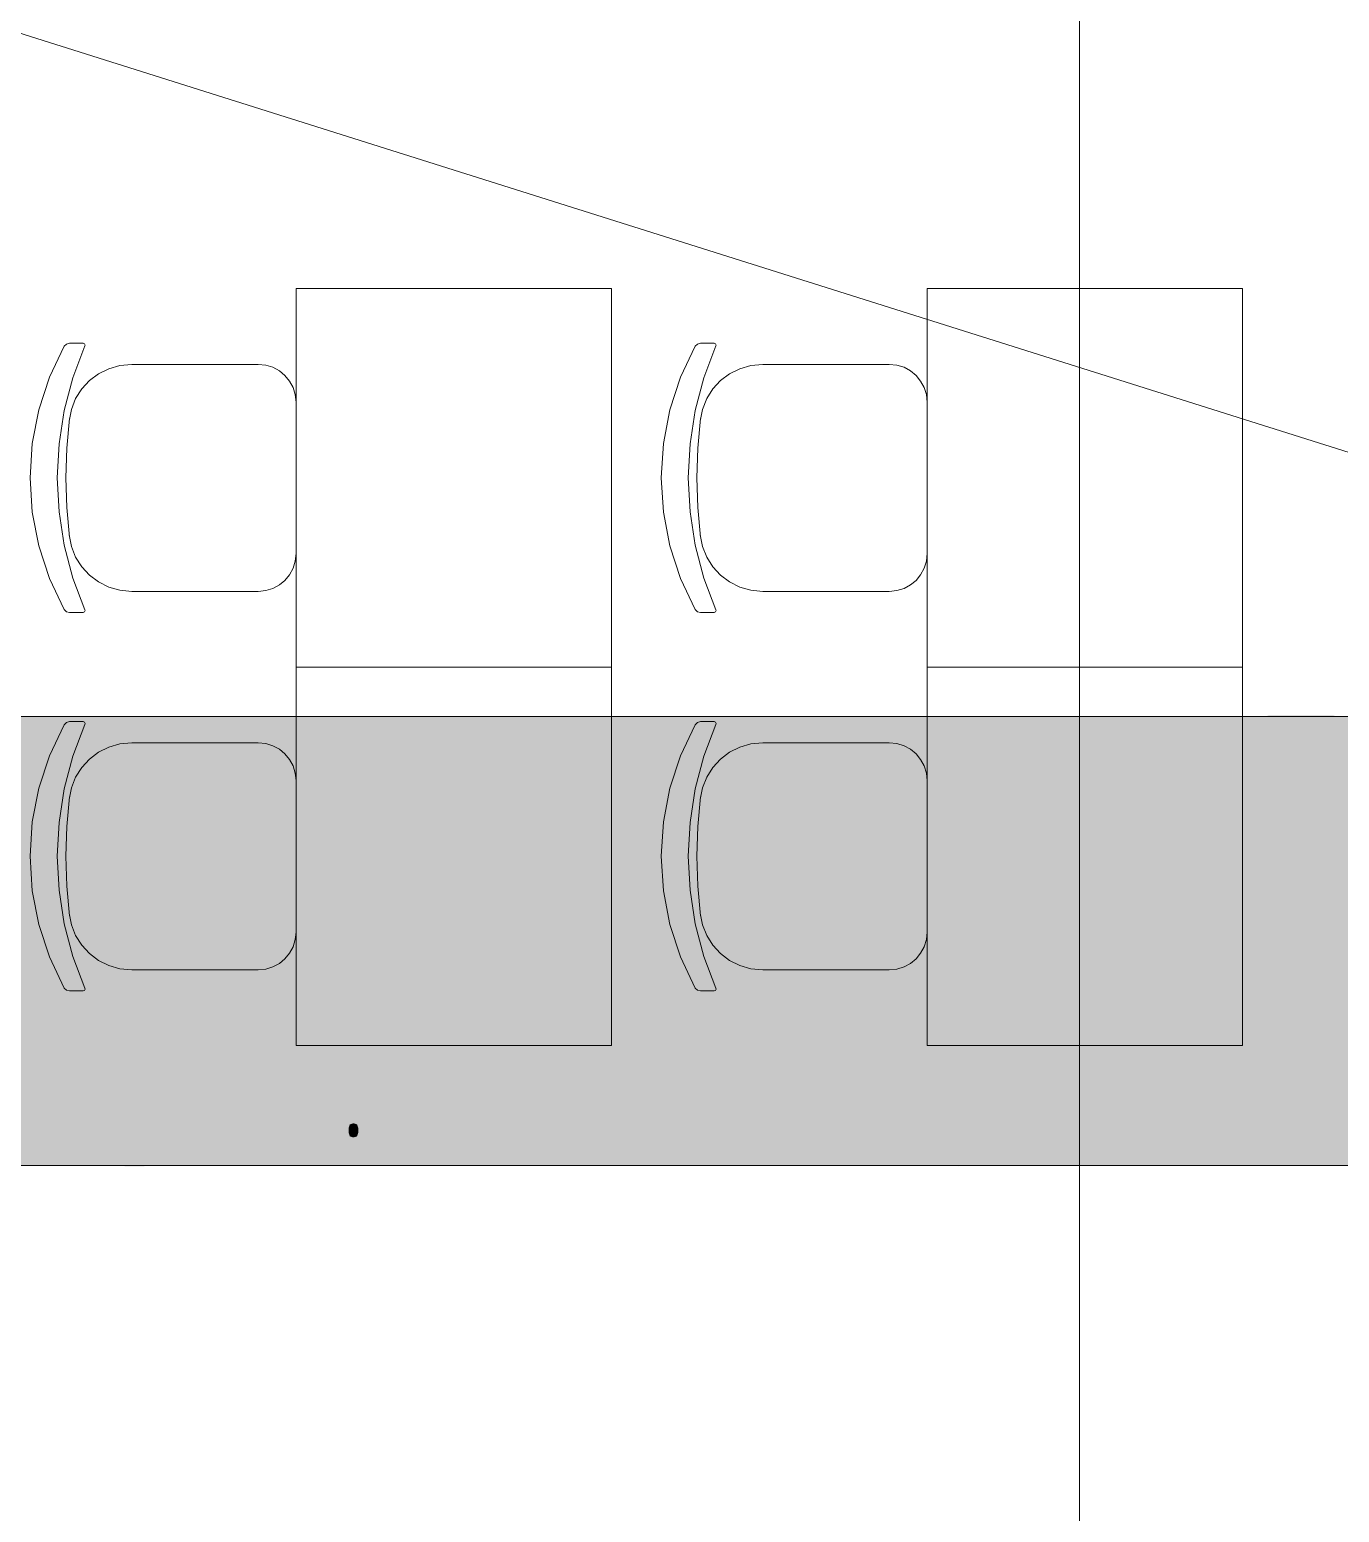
# Model space of a CAD drawing. Header units: millimetres. Extents: x 0 to 1189, y 0 to 841.
# Drawn here: x 287.03 to 307.79, y 657.47 to 680.97 of the extents above; entities that cross this region are included whole.
import ezdxf

# ---------------------------------------------------------------- set-up
doc = ezdxf.new("R2010")
doc.units = ezdxf.units.MM

msp = doc.modelspace()

# ---------------------------------------------------------------- hatches: boundary and pattern name
at = {"true_color": 0xffffff}
h = msp.add_hatch(color=7, dxfattribs=at)
h.dxf.hatch_style = 2
h.paths.add_polyline_path([(280.891429, 670.084794), (312.434477, 670.084794), (312.434477, 662.966784), (280.891429, 662.966784)])
at = {"true_color": 0x0077b0}
h = msp.add_hatch(color=144, dxfattribs=at)
h.dxf.hatch_style = 2
h.paths.add_polyline_path([(306.676469, 670.102537), (307.686846, 670.102537), (307.760571, 670.076975), (307.785514, 670.000562), (307.785514, 668.183206), (307.760571, 668.108447), (307.686846, 668.084538), (307.610434, 668.108447), (307.584871, 668.183206), (307.584871, 669.899139), (306.777892, 669.899139), (306.777892, 668.183206), (306.752605, 668.108447), (306.676469, 668.084538), (306.600332, 668.108447), (306.575045, 668.183206), (306.575045, 670.000562), (306.600332, 670.076975)])
h = msp.add_hatch(color=144, dxfattribs=at)
h.paths.add_polyline_path([(293.272893, 667.110711), (293.272893, 665.899691), (293.243403, 665.743009), (293.154382, 665.611957), (293.023675, 665.524521), (292.869404, 665.496202), (292.666556, 665.496202), (292.510218, 665.524521), (292.381578, 665.611957), (292.292557, 665.743009), (292.263067, 665.899691), (292.263067, 666.503823), (292.292557, 666.660506), (292.381578, 666.791558), (292.511251, 666.877961), (292.666556, 666.907313), (293.070046, 666.907313), (293.070046, 667.110711), (293.055508, 667.188846), (293.013271, 667.254579), (292.947952, 667.296333), (292.869404, 667.310803), (292.564581, 667.310803), (292.491063, 667.336296), (292.465914, 667.412226), (292.491063, 667.488638), (292.564581, 667.514201), (292.869404, 667.514201), (293.025742, 667.484504), (293.154382, 667.39569), (293.243403, 667.266843)])
h.paths.add_polyline_path([(293.070046, 665.899691), (293.070046, 666.703915), (292.666556, 666.703915), (292.588008, 666.689652), (292.522689, 666.647691), (292.480452, 666.581958), (292.465914, 666.503823), (292.465914, 665.899691), (292.480797, 665.82259), (292.525445, 665.755824), (292.59042, 665.711451), (292.666556, 665.696844), (292.869404, 665.696844), (292.946574, 665.711451), (293.010515, 665.755824), (293.055163, 665.821557)])
h = msp.add_hatch(color=144, dxfattribs=at)
h.paths.add_polyline_path([(295.985769, 666.808645), (296.108276, 666.88237), (296.220035, 666.907313), (296.28122, 666.925641), (296.335791, 666.977869), (296.376374, 667.04429), (296.389258, 667.110711), (296.374445, 667.188846), (296.330278, 667.254579), (296.264546, 667.297367), (296.186411, 667.310803), (296.107863, 667.296333), (296.042544, 667.254579), (296.000307, 667.188846), (295.985769, 667.110711)])
h.paths.add_polyline_path([(296.488477, 666.867625), (296.613465, 666.791627), (296.711168, 666.681315), (296.772009, 666.54861), (296.792748, 666.405156), (296.792748, 665.998359), (296.783283, 665.897926), (296.755059, 665.804676), (296.708335, 665.719384), (296.643369, 665.642825), (296.56681, 665.57829), (296.481518, 665.532513), (296.388268, 665.505237), (296.287835, 665.496202), (296.186196, 665.505237), (296.092774, 665.532513), (296.007309, 665.57829), (295.929545, 665.642825), (295.86501, 665.720546), (295.819233, 665.805709), (295.791956, 665.898313), (295.782922, 665.998359), (295.782922, 667.110711), (295.812412, 667.267188), (295.901433, 667.398446), (296.031106, 667.484849), (296.186411, 667.514201), (296.342887, 667.484504), (296.474146, 667.39569), (296.560549, 667.266843), (296.589901, 667.110711), (296.564407, 666.973252)])
h.paths.add_polyline_path([(296.589901, 666.001115), (296.589901, 666.405156), (296.568403, 666.520635), (296.502258, 666.619579), (296.404761, 666.685242), (296.287835, 666.706671), (296.170908, 666.685242), (296.073412, 666.619579), (296.007266, 666.520635), (295.985769, 666.405156), (295.985769, 666.001115), (296.007266, 665.883568), (296.073412, 665.786692), (296.170908, 665.719651), (296.287835, 665.696844), (296.404761, 665.719651), (296.502258, 665.786692), (296.568403, 665.884602)])
h = msp.add_hatch(color=144, dxfattribs=at)
h.paths.add_polyline_path([(287.127464, 665.998359), (287.127464, 666.4024), (287.136499, 666.504039), (287.163775, 666.597461), (287.209552, 666.682925), (287.274087, 666.76069), (287.351852, 666.825225), (287.437316, 666.871002), (287.530738, 666.898278), (287.632377, 666.907313), (287.827439, 666.871346), (287.990667, 666.763446), (288.055203, 666.685638), (288.100979, 666.599873), (288.128256, 666.505632), (288.137291, 666.4024), (288.137291, 665.998359), (288.127825, 665.898313), (288.099601, 665.805709), (288.052877, 665.720546), (287.987911, 665.642825), (287.911353, 665.57829), (287.826061, 665.532513), (287.732811, 665.505237), (287.632377, 665.496202), (287.530738, 665.505237), (287.437316, 665.532513), (287.351852, 665.57829), (287.274087, 665.642825), (287.209552, 665.720546), (287.163775, 665.805709), (287.136499, 665.898313)])
h.paths.add_polyline_path([(287.934443, 666.001115), (287.934443, 666.405156), (287.912946, 666.520635), (287.8468, 666.619579), (287.749304, 666.685242), (287.632377, 666.706671), (287.515451, 666.685242), (287.417955, 666.619579), (287.351809, 666.520635), (287.330311, 666.405156), (287.330311, 666.001115), (287.351809, 665.883568), (287.417955, 665.786692), (287.515451, 665.719651), (287.632377, 665.696844), (287.749304, 665.719651), (287.8468, 665.786692), (287.912946, 665.884602)])
h = msp.add_hatch(color=144, dxfattribs=at)
h.dxf.hatch_style = 2
h.paths.add_polyline_path([(289.046779, 666.907313), (289.450268, 666.907313), (289.526405, 666.88237), (289.551692, 666.808645), (289.551692, 665.594869), (289.526405, 665.520111), (289.450268, 665.496202), (289.374132, 665.520111), (289.348845, 665.594869), (289.348845, 666.703915), (289.117334, 666.703915), (288.736444, 665.564001), (288.702476, 665.513152), (288.643289, 665.496202), (288.567152, 665.521489), (288.541865, 665.597625), (288.547378, 665.629045), (288.945355, 666.825733), (288.985525, 666.887607)])
h = msp.add_hatch(color=144, dxfattribs=at)
h.paths.add_polyline_path([(290.763246, 666.703915), (290.359756, 666.703915), (290.281208, 666.689652), (290.215889, 666.647691), (290.173652, 666.581958), (290.159114, 666.503823), (290.159114, 665.899691), (290.173997, 665.82259), (290.218645, 665.755824), (290.28362, 665.711451), (290.359756, 665.696844), (290.562604, 665.696844), (290.639774, 665.711451), (290.703715, 665.755824), (290.748363, 665.821557), (290.763246, 665.899691)])
h.paths.add_polyline_path([(291.166736, 665.594869), (291.141793, 665.520111), (291.068068, 665.496202), (290.938464, 665.521833), (290.836558, 665.600382), (290.711363, 665.521833), (290.562604, 665.496202), (290.359756, 665.496202), (290.203418, 665.524521), (290.074778, 665.611957), (289.985757, 665.741975), (289.956267, 665.899691), (289.956267, 666.503823), (289.985757, 666.660506), (290.074778, 666.791558), (290.203418, 666.877961), (290.359756, 666.907313), (290.86467, 666.907313), (290.940806, 666.88237), (290.966093, 666.808645), (290.966093, 665.798268), (290.991656, 665.722131), (291.068068, 665.696844), (291.141793, 665.671282)])
h = msp.add_hatch(color=144, dxfattribs=at)
h.paths.add_polyline_path([(293.677468, 665.998359), (293.677468, 666.4024), (293.686503, 666.504039), (293.713779, 666.597461), (293.759556, 666.682925), (293.824091, 666.76069), (293.901856, 666.825225), (293.98732, 666.871002), (294.080742, 666.898278), (294.182381, 666.907313), (294.377443, 666.871346), (294.540671, 666.763446), (294.605206, 666.685638), (294.650983, 666.599873), (294.67826, 666.505632), (294.687294, 666.4024), (294.687294, 665.998359), (294.677829, 665.898313), (294.649605, 665.805709), (294.602881, 665.720546), (294.537915, 665.642825), (294.461356, 665.57829), (294.376064, 665.532513), (294.282814, 665.505237), (294.182381, 665.496202), (294.080742, 665.505237), (293.98732, 665.532513), (293.901856, 665.57829), (293.824091, 665.642825), (293.759556, 665.720546), (293.713779, 665.805709), (293.686503, 665.898313)])
h.paths.add_polyline_path([(294.484447, 666.001115), (294.484447, 666.405156), (294.46295, 666.520635), (294.396804, 666.619579), (294.299308, 666.685242), (294.182381, 666.706671), (294.065455, 666.685242), (293.967958, 666.619579), (293.901813, 666.520635), (293.880315, 666.405156), (293.880315, 666.001115), (293.901813, 665.883568), (293.967958, 665.786692), (294.065455, 665.719651), (294.182381, 665.696844), (294.299308, 665.719651), (294.396804, 665.786692), (294.46295, 665.884602)])
h = msp.add_hatch(color=144, dxfattribs=at)
h.paths.add_polyline_path([(297.702236, 666.706671), (297.58531, 666.685242), (297.487813, 666.619579), (297.421668, 666.521669), (297.40017, 666.405156), (297.40017, 666.303181), (298.004302, 666.303181), (298.004302, 666.405156), (297.982805, 666.521669), (297.916659, 666.619579), (297.819163, 666.685242)])
h.paths.add_polyline_path([(297.40017, 666.100334), (297.40017, 665.899691), (297.415053, 665.82259), (297.459701, 665.755824), (297.524676, 665.711451), (297.600813, 665.696844), (298.105726, 665.696844), (298.181862, 665.671282), (298.207149, 665.594869), (298.181862, 665.520111), (298.105726, 665.496202), (297.600813, 665.496202), (297.444474, 665.524521), (297.315834, 665.611957), (297.226813, 665.741975), (297.197323, 665.899691), (297.197323, 666.4024), (297.206358, 666.504039), (297.233634, 666.597461), (297.279411, 666.682925), (297.343946, 666.76069), (297.421711, 666.825225), (297.507175, 666.871002), (297.600597, 666.898278), (297.702236, 666.907313), (297.897297, 666.871346), (298.060526, 666.763446), (298.125061, 666.685681), (298.170838, 666.600217), (298.198115, 666.506795), (298.207149, 666.405156), (298.207149, 666.100334)])
h = msp.add_hatch(color=144, dxfattribs=at)
h.paths.add_polyline_path([(298.611724, 666.808645), (298.637011, 666.88237), (298.713148, 666.907313), (299.218061, 666.907313), (299.3744, 666.877961), (299.503039, 666.791558), (299.592061, 666.660506), (299.621551, 666.503823), (299.621551, 665.899691), (299.592061, 665.743009), (299.503039, 665.611957), (299.3744, 665.524521), (299.218061, 665.496202), (298.814571, 665.496202), (298.814571, 664.987981), (298.789284, 664.914463), (298.713148, 664.889314), (298.637011, 664.914463), (298.611724, 664.987981)])
h.paths.add_polyline_path([(298.814571, 666.703915), (298.814571, 665.696844), (299.218061, 665.696844), (299.295231, 665.711451), (299.359172, 665.755824), (299.403821, 665.821557), (299.418703, 665.899691), (299.418703, 666.503823), (299.404165, 666.581958), (299.361928, 666.647691), (299.296609, 666.690685), (299.218061, 666.703915)])
h = msp.add_hatch(color=144, dxfattribs=at)
h.dxf.hatch_style = 2
h.paths.add_polyline_path([(300.652306, 666.201757), (301.019416, 665.651645), (301.035952, 665.594869), (301.010665, 665.520111), (300.934528, 665.496202), (300.885953, 665.506882), (300.850192, 665.538645), (300.531039, 666.018203), (300.211885, 665.538645), (300.176125, 665.506882), (300.127549, 665.496202), (300.056994, 665.524314), (300.026126, 665.594869), (300.042662, 665.651645), (300.409771, 666.201757), (300.042662, 666.749114), (300.026126, 666.808645), (300.051413, 666.88237), (300.127549, 666.907313), (300.176125, 666.896633), (300.211885, 666.864869), (300.531039, 666.385312), (300.850192, 666.864869), (300.885953, 666.896633), (300.934528, 666.907313), (301.010665, 666.883404), (301.035952, 666.808645), (301.019416, 666.749114)])
h = msp.add_hatch(color=144, dxfattribs=at)
h.paths.add_polyline_path([(302.247506, 666.703915), (301.844016, 666.703915), (301.765468, 666.689652), (301.700149, 666.647691), (301.657912, 666.581958), (301.643374, 666.503823), (301.643374, 665.899691), (301.658257, 665.82259), (301.702905, 665.755824), (301.76788, 665.711451), (301.844016, 665.696844), (302.046864, 665.696844), (302.124034, 665.711451), (302.187975, 665.755824), (302.232623, 665.821557), (302.247506, 665.899691)])
h.paths.add_polyline_path([(302.650996, 665.594869), (302.626053, 665.520111), (302.552328, 665.496202), (302.422724, 665.521833), (302.320818, 665.600382), (302.195623, 665.521833), (302.046864, 665.496202), (301.844016, 665.496202), (301.687678, 665.524521), (301.559038, 665.611957), (301.470017, 665.741975), (301.440527, 665.899691), (301.440527, 666.503823), (301.470017, 666.660506), (301.559038, 666.791558), (301.687678, 666.877961), (301.844016, 666.907313), (302.34893, 666.907313), (302.425066, 666.88237), (302.450353, 666.808645), (302.450353, 665.798268), (302.475916, 665.722131), (302.552328, 665.696844), (302.626053, 665.671282)])
h = msp.add_hatch(color=144, dxfattribs=at)
h.dxf.hatch_style = 2
h.paths.add_polyline_path([(303.746968, 665.594869), (303.746968, 666.808645), (303.772255, 666.88237), (303.848391, 666.907313), (304.353305, 666.907313), (304.507576, 666.877961), (304.638283, 666.791558), (304.727304, 666.660506), (304.756794, 666.503823), (304.756794, 665.594869), (304.731507, 665.520111), (304.65537, 665.496202), (304.579234, 665.520111), (304.553947, 665.594869), (304.553947, 666.503823), (304.539409, 666.581958), (304.497172, 666.647691), (304.431853, 666.690685), (304.353305, 666.703915), (303.949815, 666.703915), (303.949815, 665.594869), (303.924528, 665.520111), (303.848391, 665.496202), (303.772255, 665.520111)])
h = msp.add_hatch(color=144, dxfattribs=at)
h.paths.add_polyline_path([(305.161369, 666.808645), (305.186656, 666.88237), (305.262793, 666.907313), (305.767706, 666.907313), (305.924044, 666.877961), (306.052684, 666.791558), (306.141705, 666.660506), (306.171195, 666.503823), (306.171195, 665.899691), (306.141705, 665.743009), (306.052684, 665.611957), (305.924044, 665.524521), (305.767706, 665.496202), (305.364216, 665.496202), (305.364216, 664.987981), (305.338929, 664.914463), (305.262793, 664.889314), (305.186656, 664.914463), (305.161369, 664.987981)])
h.paths.add_polyline_path([(305.364216, 666.703915), (305.364216, 665.696844), (305.767706, 665.696844), (305.844876, 665.711451), (305.908817, 665.755824), (305.953465, 665.821557), (305.968348, 665.899691), (305.968348, 666.503823), (305.95381, 666.581958), (305.911573, 666.647691), (305.846254, 666.690685), (305.767706, 666.703915)])
h = msp.add_hatch(color=144, dxfattribs=at)
h.paths.add_polyline_path([(306.57577, 665.998359), (306.57577, 666.4024), (306.584805, 666.504039), (306.612082, 666.597461), (306.657858, 666.682925), (306.722394, 666.76069), (306.800158, 666.825225), (306.885622, 666.871002), (306.979045, 666.898278), (307.080684, 666.907313), (307.275745, 666.871346), (307.438973, 666.763446), (307.503509, 666.685638), (307.549285, 666.599873), (307.576562, 666.505632), (307.585597, 666.4024), (307.585597, 665.998359), (307.576131, 665.898313), (307.547907, 665.805709), (307.501183, 665.720546), (307.436217, 665.642825), (307.359659, 665.57829), (307.274367, 665.532513), (307.181117, 665.505237), (307.080684, 665.496202), (306.979045, 665.505237), (306.885622, 665.532513), (306.800158, 665.57829), (306.722394, 665.642825), (306.657858, 665.720546), (306.612082, 665.805709), (306.584805, 665.898313)])
h.paths.add_polyline_path([(307.38275, 666.001115), (307.38275, 666.405156), (307.361252, 666.520635), (307.295106, 666.619579), (307.19761, 666.685242), (307.080684, 666.706671), (306.963757, 666.685242), (306.866261, 666.619579), (306.800115, 666.520635), (306.778618, 666.405156), (306.778618, 666.001115), (306.800115, 665.883568), (306.866261, 665.786692), (306.963757, 665.719651), (307.080684, 665.696844), (307.19761, 665.719651), (307.295106, 665.786692), (307.361252, 665.884602)])
h = msp.add_hatch(color=144, dxfattribs=at)
h.paths.add_polyline_path([(299.188921, 664.392576), (299.280768, 664.447698), (299.364759, 664.466439), (299.410303, 664.480288), (299.4513, 664.519356), (299.481755, 664.568965), (299.491539, 664.618574), (299.480445, 664.677554), (299.447441, 664.726613), (299.398177, 664.758997), (299.339403, 664.769056), (299.28063, 664.75817), (299.231365, 664.726613), (299.199808, 664.677554), (299.188921, 664.618574)])
h.paths.add_polyline_path([(299.565953, 664.436673), (299.65959, 664.379554), (299.732971, 664.297216), (299.778653, 664.197446), (299.794156, 664.089408), (299.794156, 663.785137), (299.765906, 663.639547), (299.682259, 663.518349), (299.560647, 663.435322), (299.415471, 663.408106), (299.269192, 663.435322), (299.146478, 663.518349), (299.063933, 663.640374), (299.036786, 663.785137), (299.036786, 664.618574), (299.058835, 664.736328), (299.125532, 664.834651), (299.222752, 664.899694), (299.339403, 664.921743), (299.456674, 664.899419), (299.554928, 664.832446), (299.619972, 664.736052), (299.64202, 664.618574), (299.623004, 664.515842)])
h.paths.add_polyline_path([(299.64202, 663.786791), (299.64202, 664.089408), (299.62576, 664.1765), (299.576426, 664.250363), (299.502976, 664.299903), (299.415471, 664.315957), (299.327966, 664.299903), (299.254516, 664.250363), (299.205182, 664.1765), (299.188921, 664.089408), (299.188921, 663.786791), (299.205182, 663.698527), (299.254516, 663.626387), (299.327966, 663.575744), (299.415471, 663.558587), (299.502976, 663.575744), (299.576426, 663.626387), (299.62576, 663.699354)])
h = msp.add_hatch(color=144, dxfattribs=at)
h.dxf.hatch_style = 2
h.paths.add_polyline_path([(287.482784, 663.969243), (287.959034, 664.445493), (288.011951, 664.466439), (288.069002, 664.447698), (288.088018, 664.392576), (288.064867, 664.33966), (287.732485, 664.005072), (288.073136, 663.526617), (288.088018, 663.481969), (288.069002, 663.42602), (288.011951, 663.408106), (287.948561, 663.440076), (287.622793, 663.897034), (287.482784, 663.755371), (287.482784, 663.481969), (287.463767, 663.42602), (287.406716, 663.408106), (287.349666, 663.42602), (287.330649, 663.481969), (287.330649, 664.392576), (287.349666, 664.447698), (287.406716, 664.466439), (287.463767, 664.447698), (287.482784, 664.392576)])
h = msp.add_hatch(color=144, dxfattribs=at)
h.dxf.hatch_style = 2
h.paths.add_polyline_path([(288.996709, 663.253765), (288.996709, 663.408106), (288.694092, 663.408106), (288.576821, 663.429259), (288.480221, 663.494646), (288.413524, 663.593383), (288.391475, 663.710723), (288.391475, 664.392576), (288.410492, 664.447698), (288.467543, 664.466439), (288.524593, 664.447698), (288.54361, 664.392576), (288.54361, 663.710723), (288.554772, 663.652776), (288.588259, 663.602685), (288.637248, 663.569681), (288.694092, 663.558587), (288.996709, 663.558587), (288.996709, 664.392576), (289.015726, 664.447698), (289.072777, 664.466439), (289.129828, 664.447698), (289.148845, 664.392576), (289.148845, 663.25597), (289.127072, 663.138217), (289.062304, 663.039894), (288.965703, 662.97485), (288.848432, 662.952802), (288.54361, 662.952802), (288.48656, 662.971888), (288.467543, 663.029421), (288.490694, 663.082337), (288.54361, 663.105489), (288.846227, 663.105489), (288.905001, 663.115548), (288.954266, 663.147932), (288.985823, 663.195268)])
h = msp.add_hatch(color=144, dxfattribs=at)
h.dxf.hatch_style = 2
h.paths.add_polyline_path([(290.121476, 664.163822), (290.121476, 663.710723), (290.132638, 663.652776), (290.166124, 663.602685), (290.215114, 663.569681), (290.271958, 663.558587), (290.498507, 663.558587), (290.555558, 663.539502), (290.574575, 663.481969), (290.555558, 663.42602), (290.498507, 663.408106), (290.271958, 663.408106), (290.154687, 663.429259), (290.058086, 663.494646), (289.991389, 663.592556), (289.96934, 663.710723), (289.96934, 664.163822), (289.991389, 664.281162), (290.058086, 664.379898), (290.154687, 664.444459), (290.271958, 664.466439), (290.498507, 664.466439), (290.555558, 664.447422), (290.574575, 664.390371), (290.555558, 664.333321), (290.498507, 664.314304), (290.271958, 664.314304), (290.213184, 664.303417), (290.163919, 664.27186), (290.132362, 664.222595)])
h = msp.add_hatch(color=144, dxfattribs=at)
h.dxf.hatch_style = 2
h.paths.add_polyline_path([(291.332448, 663.785137), (291.029831, 664.174295), (291.029831, 663.481969), (291.010814, 663.42602), (290.953763, 663.408106), (290.896713, 663.42602), (290.877696, 663.481969), (290.877696, 664.392576), (290.896713, 664.447698), (290.953763, 664.466439), (290.991797, 664.45507), (291.029831, 664.420137), (291.332448, 664.030428), (291.635066, 664.420137), (291.673375, 664.45507), (291.711684, 664.466439), (291.766806, 664.447698), (291.785547, 664.392576), (291.785547, 663.481969), (291.766806, 663.42602), (291.711684, 663.408106), (291.654151, 663.42602), (291.635066, 663.481969), (291.635066, 664.174295)])
h = msp.add_hatch(color=144, dxfattribs=at)
h.dxf.hatch_style = 2
h.paths.add_polyline_path([(293.215887, 664.163822), (293.215887, 663.710723), (293.227049, 663.652776), (293.260535, 663.602685), (293.309525, 663.569681), (293.366369, 663.558587), (293.592918, 663.558587), (293.649969, 663.539502), (293.668986, 663.481969), (293.649969, 663.42602), (293.592918, 663.408106), (293.366369, 663.408106), (293.249098, 663.429259), (293.152497, 663.494646), (293.0858, 663.592556), (293.063752, 663.710723), (293.063752, 664.163822), (293.0858, 664.281162), (293.152497, 664.379898), (293.249098, 664.444459), (293.366369, 664.466439), (293.592918, 664.466439), (293.649969, 664.447422), (293.668986, 664.390371), (293.649969, 664.333321), (293.592918, 664.314304), (293.366369, 664.314304), (293.307595, 664.303417), (293.258331, 664.27186), (293.226773, 664.222595)])
h = msp.add_hatch(color=144, dxfattribs=at)
h.dxf.hatch_style = 2
h.paths.add_polyline_path([(294.441742, 663.937272), (294.716799, 663.524412), (294.729477, 663.481969), (294.71046, 663.42602), (294.653409, 663.408106), (294.590019, 663.440076), (294.350792, 663.799469), (294.111564, 663.440076), (294.048175, 663.408106), (293.995258, 663.429052), (293.972107, 663.481969), (293.984785, 663.524412), (294.259841, 663.937272), (293.984785, 664.347928), (293.972107, 664.392576), (293.991124, 664.447698), (294.048175, 664.466439), (294.111564, 664.434469), (294.350792, 664.075076), (294.590019, 664.434469), (294.653409, 664.466439), (294.71046, 664.448525), (294.729477, 664.392576), (294.716799, 664.347928)])
h = msp.add_hatch(color=144, dxfattribs=at)
h.paths.add_polyline_path([(295.411618, 664.315957), (295.324113, 664.299903), (295.250663, 664.250363), (295.201329, 664.177327), (295.185068, 664.089408), (295.185068, 664.01334), (295.638167, 664.01334), (295.638167, 664.089408), (295.621907, 664.177327), (295.572573, 664.250363), (295.499123, 664.299903)])
h.paths.add_polyline_path([(295.185068, 663.861205), (295.185068, 663.710723), (295.196231, 663.652776), (295.229717, 663.602685), (295.278706, 663.569681), (295.33555, 663.558587), (295.714235, 663.558587), (295.771286, 663.539502), (295.790303, 663.481969), (295.771286, 663.42602), (295.714235, 663.408106), (295.33555, 663.408106), (295.218279, 663.429259), (295.121679, 663.494646), (295.054982, 663.592556), (295.032933, 663.710723), (295.032933, 664.087754), (295.06008, 664.233964), (295.142625, 664.356196), (295.265339, 664.439223), (295.411618, 664.466439), (295.557897, 664.439498), (295.680611, 664.358401), (295.763155, 664.235893), (295.790303, 664.089408), (295.790303, 663.861205)])
h = msp.add_hatch(color=144, dxfattribs=at)
h.dxf.hatch_style = 2
h.paths.add_polyline_path([(296.548512, 663.785137), (296.245895, 664.174295), (296.245895, 663.481969), (296.226878, 663.42602), (296.169827, 663.408106), (296.112776, 663.42602), (296.093759, 663.481969), (296.093759, 664.392576), (296.112776, 664.447698), (296.169827, 664.466439), (296.207861, 664.45507), (296.245895, 664.420137), (296.548512, 664.030428), (296.851129, 664.420137), (296.889439, 664.45507), (296.927748, 664.466439), (296.98287, 664.447698), (297.001611, 664.392576), (297.001611, 663.481969), (296.98287, 663.42602), (296.927748, 663.408106), (296.870215, 663.42602), (296.851129, 663.481969), (296.851129, 664.174295)])
h = msp.add_hatch(color=144, dxfattribs=at)
h.paths.add_polyline_path([(297.910173, 663.710723), (297.888125, 663.593383), (297.823081, 663.494646), (297.724827, 663.429259), (297.607556, 663.408106), (297.381006, 663.408106), (297.323956, 663.42602), (297.304939, 663.481969), (297.304939, 664.392576), (297.323956, 664.447698), (297.381006, 664.466439), (297.438057, 664.447698), (297.457074, 664.392576), (297.457074, 664.01334), (297.607556, 664.01334), (297.724827, 663.99136), (297.823081, 663.926799), (297.888125, 663.82827)])
h.paths.add_polyline_path([(297.759691, 663.710723), (297.748598, 663.769496), (297.715594, 663.818761), (297.666329, 663.850318), (297.607556, 663.861205), (297.457074, 663.861205), (297.457074, 663.558587), (297.607556, 663.558587), (297.666329, 663.569681), (297.715594, 663.602685), (297.748598, 663.65195)])
h.paths.add_polyline_path([(298.062309, 664.392576), (298.081394, 664.447698), (298.138928, 664.466439), (298.194049, 664.447698), (298.21279, 664.392576), (298.21279, 663.481969), (298.194049, 663.42602), (298.138928, 663.408106), (298.081394, 663.42602), (298.062309, 663.481969)])
h = msp.add_hatch(color=144, dxfattribs=at)
h.dxf.hatch_style = 2
h.paths.add_polyline_path([(300.61613, 663.481969), (300.61613, 664.392576), (300.635147, 664.447698), (300.692197, 664.466439), (301.070882, 664.466439), (301.186706, 664.444459), (301.284754, 664.379898), (301.351451, 664.281162), (301.3735, 664.163822), (301.3735, 663.481969), (301.354483, 663.42602), (301.297432, 663.408106), (301.240381, 663.42602), (301.221364, 663.481969), (301.221364, 664.163822), (301.210478, 664.222595), (301.178921, 664.27186), (301.129656, 664.304037), (301.070882, 664.314304), (300.768265, 664.314304), (300.768265, 663.481969), (300.749248, 663.42602), (300.692197, 663.408106), (300.635147, 663.42602)])
h = msp.add_hatch(color=144, dxfattribs=at)
h.paths.add_polyline_path([(301.676956, 664.392576), (301.695973, 664.447698), (301.753024, 664.466439), (302.131709, 664.466439), (302.24898, 664.444459), (302.34558, 664.379898), (302.412277, 664.281162), (302.434326, 664.163822), (302.434326, 663.710723), (302.412277, 663.593383), (302.34558, 663.494646), (302.24898, 663.429259), (302.131709, 663.408106), (301.829091, 663.408106), (301.829091, 663.027216), (301.810074, 662.971612), (301.753024, 662.952802), (301.695973, 662.971612), (301.676956, 663.027216)])
h.paths.add_polyline_path([(301.829091, 664.314304), (301.829091, 663.558587), (302.131709, 663.558587), (302.189379, 663.569681), (302.237542, 663.602685), (302.271028, 663.65195), (302.28219, 663.710723), (302.28219, 664.163822), (302.271304, 664.222595), (302.239747, 664.27186), (302.190482, 664.304037), (302.131709, 664.314304)])
h = msp.add_hatch(color=144, dxfattribs=at)
h.dxf.hatch_style = 2
h.paths.add_polyline_path([(303.495152, 664.392576), (303.495152, 663.481969), (303.476135, 663.42602), (303.419084, 663.408106), (303.040399, 663.408106), (302.923128, 663.429259), (302.826528, 663.494646), (302.759831, 663.592556), (302.737782, 663.710723), (302.737782, 664.392576), (302.756799, 664.447698), (302.81385, 664.466439), (302.870901, 664.447698), (302.889918, 664.392576), (302.889918, 663.710723), (302.90108, 663.652776), (302.934566, 663.602685), (302.983555, 663.569681), (303.040399, 663.558587), (303.343017, 663.558587), (303.343017, 664.392576), (303.362033, 664.447698), (303.419084, 664.466439), (303.476135, 664.447698)])
h = msp.add_hatch(color=144, dxfattribs=at)
h.dxf.hatch_style = 2
h.paths.add_polyline_path([(304.253361, 663.785137), (303.950744, 664.174295), (303.950744, 663.481969), (303.931727, 663.42602), (303.874676, 663.408106), (303.817625, 663.42602), (303.798608, 663.481969), (303.798608, 664.392576), (303.817625, 664.447698), (303.874676, 664.466439), (303.91271, 664.45507), (303.950744, 664.420137), (304.253361, 664.030428), (304.555978, 664.420137), (304.594288, 664.45507), (304.632597, 664.466439), (304.687719, 664.447698), (304.70646, 664.392576), (304.70646, 663.481969), (304.687719, 663.42602), (304.632597, 663.408106), (304.575064, 663.42602), (304.555978, 663.481969), (304.555978, 664.174295)])
h = msp.add_hatch(color=144, dxfattribs=at)
h.paths.add_polyline_path([(305.388473, 664.315957), (305.300967, 664.299903), (305.227518, 664.250363), (305.178184, 664.177327), (305.161923, 664.089408), (305.161923, 664.01334), (305.615022, 664.01334), (305.615022, 664.089408), (305.598761, 664.177327), (305.549428, 664.250363), (305.475978, 664.299903)])
h.paths.add_polyline_path([(305.161923, 663.861205), (305.161923, 663.710723), (305.173085, 663.652776), (305.206572, 663.602685), (305.255561, 663.569681), (305.312405, 663.558587), (305.69109, 663.558587), (305.748141, 663.539502), (305.767158, 663.481969), (305.748141, 663.42602), (305.69109, 663.408106), (305.312405, 663.408106), (305.195134, 663.429259), (305.098534, 663.494646), (305.031837, 663.592556), (305.009788, 663.710723), (305.009788, 664.087754), (305.036935, 664.233964), (305.11948, 664.356196), (305.242194, 664.439223), (305.388473, 664.466439), (305.534752, 664.439498), (305.657466, 664.358401), (305.74001, 664.235893), (305.767158, 664.089408), (305.767158, 663.861205)])
h = msp.add_hatch(color=144, dxfattribs=at)
h.dxf.hatch_style = 2
h.paths.add_polyline_path([(306.827984, 664.392576), (306.827984, 663.481969), (306.808967, 663.42602), (306.751916, 663.408106), (306.694865, 663.42602), (306.675849, 663.481969), (306.675849, 663.861205), (306.373231, 663.861205), (306.257407, 663.883184), (306.15936, 663.947745), (306.092663, 664.044897), (306.070614, 664.159412), (306.070614, 664.392576), (306.089631, 664.447698), (306.146682, 664.466439), (306.203733, 664.447698), (306.22275, 664.392576), (306.22275, 664.166027), (306.233912, 664.107253), (306.267398, 664.057989), (306.316387, 664.024502), (306.373231, 664.01334), (306.675849, 664.01334), (306.675849, 664.392576), (306.694865, 664.447698), (306.751916, 664.466439), (306.808967, 664.447698)])
h = msp.add_hatch(color=144, dxfattribs=at)
h.paths.add_polyline_path([(307.736675, 664.314304), (307.434058, 664.314304), (307.375284, 664.303417), (307.326019, 664.27186), (307.294462, 664.222595), (307.283576, 664.163822), (307.283576, 663.710723), (307.294738, 663.652776), (307.328224, 663.602685), (307.377214, 663.569681), (307.434058, 663.558587), (307.586193, 663.558587), (307.643864, 663.569681), (307.692026, 663.602685), (307.725513, 663.65195), (307.736675, 663.710723)])
h.paths.add_polyline_path([(308.039292, 663.481969), (308.020551, 663.42602), (307.965429, 663.408106), (307.868071, 663.427398), (307.791796, 663.486378), (307.697676, 663.427398), (307.586193, 663.408106), (307.434058, 663.408106), (307.316787, 663.429259), (307.220186, 663.494646), (307.153489, 663.592556), (307.13144, 663.710723), (307.13144, 664.163822), (307.153489, 664.281162), (307.220186, 664.379898), (307.316787, 664.444459), (307.434058, 664.466439), (307.812742, 664.466439), (307.869793, 664.447698), (307.88881, 664.392576), (307.88881, 663.634655), (307.907896, 663.577604), (307.965429, 663.558587), (308.020551, 663.539502)])
h = msp.add_hatch(color=144, dxfattribs=at)
h.dxf.hatch_style = 2
h.paths.add_polyline_path([(292.088875, 663.558587), (292.107892, 663.615638), (292.164943, 663.634655), (292.221994, 663.615638), (292.241011, 663.558587), (292.241011, 663.481969), (292.221994, 663.42602), (292.164943, 663.408106), (292.107892, 663.42602), (292.088875, 663.481969)])

# ---------------------------------------------------------------- linework, layer by layer
at = {"color": 7, "lineweight": 0}
msp.add_lwpolyline([(303.672464, 237.628134), (303.672464, 730.151886)], dxfattribs=at)
at = {"color": 144, "lineweight": 0, "true_color": 0x0077b0}
for points in [[(328.571502, 667.754791), (283.879434, 681.865812)], [(280.891429, 670.084794), (312.434477, 670.084794)], [(312.434477, 662.966784), (280.891429, 662.966784)]]:
    msp.add_lwpolyline(points, dxfattribs=at)
at = {"color": 253, "lineweight": 0, "true_color": 0x999999}
for points in [[(291.256445, 670.865796), (291.256445, 676.865805)], [(291.256445, 676.865805), (296.256453, 676.865805)], [(296.256453, 676.865805), (296.256453, 670.865796)], [(301.25646, 670.865796), (301.25646, 676.865805)], [(301.25646, 676.865805), (306.256468, 676.865805)], [(306.256468, 676.865805), (306.256468, 670.865796)], [(287.581439, 671.777797), (287.34772, 672.270407), (287.178689, 672.786924), (287.076032, 673.320878), (287.041439, 673.8658), (287.076032, 674.410145), (287.178689, 674.943802), (287.34772, 675.460209), (287.581439, 675.952803)], [(287.581439, 671.777797), (287.34772, 672.270407), (287.178689, 672.786924), (287.076032, 673.320878), (287.041439, 673.8658), (287.076032, 674.410145), (287.178689, 674.943802), (287.34772, 675.460209), (287.581439, 675.952803)], [(287.90944, 671.773797), (287.71908, 672.277298), (287.582064, 672.796549), (287.499236, 673.327424), (287.471439, 673.8658), (287.499236, 674.403598), (287.582064, 674.934177), (287.71908, 675.453318), (287.90944, 675.956803)], [(287.90944, 671.773797), (287.71908, 672.277298), (287.582064, 672.796549), (287.499236, 673.327424), (287.471439, 673.8658), (287.499236, 674.403598), (287.582064, 674.934177), (287.71908, 675.453318), (287.90944, 675.956803)], [(287.581439, 675.952803), (287.617564, 675.988053), (287.666439, 676.000803)], [(287.581439, 675.952803), (287.617564, 675.988053), (287.666439, 676.000803)], [(287.666439, 676.000803), (287.88244, 676.000803)], [(287.666439, 676.000803), (287.88244, 676.000803)], [(287.88244, 676.000803), (287.903815, 675.991803), (287.91244, 675.970803), (287.90944, 675.956803)], [(287.88244, 676.000803), (287.903815, 675.991803), (287.91244, 675.970803), (287.90944, 675.956803)], [(297.581455, 671.777797), (297.347736, 672.270407), (297.178704, 672.786924), (297.076048, 673.320878), (297.041454, 673.8658), (297.076048, 674.410145), (297.178704, 674.943802), (297.347736, 675.460209), (297.581455, 675.952803)], [(297.581455, 671.777797), (297.347736, 672.270407), (297.178704, 672.786924), (297.076048, 673.320878), (297.041454, 673.8658), (297.076048, 674.410145), (297.178704, 674.943802), (297.347736, 675.460209), (297.581455, 675.952803)], [(297.909455, 671.773797), (297.719095, 672.277298), (297.58208, 672.796549), (297.499251, 673.327424), (297.471454, 673.8658), (297.499251, 674.403598), (297.58208, 674.934177), (297.719095, 675.453318), (297.909455, 675.956803)], [(297.909455, 671.773797), (297.719095, 672.277298), (297.58208, 672.796549), (297.499251, 673.327424), (297.471454, 673.8658), (297.499251, 674.403598), (297.58208, 674.934177), (297.719095, 675.453318), (297.909455, 675.956803)], [(297.581455, 675.952803), (297.61758, 675.988053), (297.666455, 676.000803)], [(297.581455, 675.952803), (297.61758, 675.988053), (297.666455, 676.000803)], [(297.666455, 676.000803), (297.882455, 676.000803)], [(297.666455, 676.000803), (297.882455, 676.000803)], [(297.882455, 676.000803), (297.90383, 675.991803), (297.912455, 675.970803), (297.909455, 675.956803)], [(297.882455, 676.000803), (297.90383, 675.991803), (297.912455, 675.970803), (297.909455, 675.956803)], [(287.658439, 674.765802), (287.694754, 674.951187), (287.763143, 675.122005), (287.860149, 675.275129), (287.982315, 675.407428), (288.126184, 675.515773), (288.2883, 675.597037), (288.465204, 675.64809), (288.653441, 675.665803)], [(287.658439, 674.765802), (287.694754, 674.951187), (287.763143, 675.122005), (287.860149, 675.275129), (287.982315, 675.407428), (288.126184, 675.515773), (288.2883, 675.597037), (288.465204, 675.64809), (288.653441, 675.665803)], [(290.656444, 675.665803), (288.653441, 675.665803)], [(290.656444, 675.665803), (288.653441, 675.665803)], [(290.656444, 675.665803), (290.777259, 675.653598), (290.889835, 675.6186), (290.991747, 675.563234), (291.08057, 675.489928), (291.153876, 675.401105), (291.209242, 675.299193), (291.24424, 675.186617), (291.256445, 675.065802)], [(290.656444, 675.665803), (290.777259, 675.653598), (290.889835, 675.6186), (290.991747, 675.563234), (291.08057, 675.489928), (291.153876, 675.401105), (291.209242, 675.299193), (291.24424, 675.186617), (291.256445, 675.065802)], [(297.658455, 674.765802), (297.694769, 674.951187), (297.763158, 675.122005), (297.860164, 675.275129), (297.98233, 675.407428), (298.1262, 675.515773), (298.288315, 675.597037), (298.46522, 675.64809), (298.653456, 675.665803)], [(297.658455, 674.765802), (297.694769, 674.951187), (297.763158, 675.122005), (297.860164, 675.275129), (297.98233, 675.407428), (298.1262, 675.515773), (298.288315, 675.597037), (298.46522, 675.64809), (298.653456, 675.665803)], [(300.656459, 675.665803), (298.653456, 675.665803)], [(300.656459, 675.665803), (298.653456, 675.665803)], [(300.656459, 675.665803), (300.777274, 675.653598), (300.88985, 675.6186), (300.991763, 675.563234), (301.080585, 675.489928), (301.153892, 675.401105), (301.209257, 675.299193), (301.244255, 675.186617), (301.25646, 675.065802)], [(300.656459, 675.665803), (300.777274, 675.653598), (300.88985, 675.6186), (300.991763, 675.563234), (301.080585, 675.489928), (301.153892, 675.401105), (301.209257, 675.299193), (301.244255, 675.186617), (301.25646, 675.065802)], [(291.256445, 675.066802), (291.256445, 672.665798)], [(291.256445, 675.066802), (291.256445, 672.665798)], [(301.25646, 675.066802), (301.25646, 672.665798)], [(301.25646, 675.066802), (301.25646, 672.665798)], [(287.663439, 672.923799), (287.621564, 673.394049), (287.607439, 673.8658), (287.621564, 674.336676), (287.663439, 674.806802)], [(287.663439, 672.923799), (287.621564, 673.394049), (287.607439, 673.8658), (287.621564, 674.336676), (287.663439, 674.806802)], [(297.663455, 672.923799), (297.62158, 673.394049), (297.607455, 673.8658), (297.62158, 674.336676), (297.663455, 674.806802)], [(297.663455, 672.923799), (297.62158, 673.394049), (297.607455, 673.8658), (297.62158, 674.336676), (297.663455, 674.806802)], [(288.653441, 672.065797), (288.465204, 672.083467), (288.2883, 672.134407), (288.126184, 672.215511), (287.982315, 672.323673), (287.860149, 672.455788), (287.763143, 672.608751), (287.694754, 672.779457), (287.658439, 672.964799)], [(288.653441, 672.065797), (288.465204, 672.083467), (288.2883, 672.134407), (288.126184, 672.215511), (287.982315, 672.323673), (287.860149, 672.455788), (287.763143, 672.608751), (287.694754, 672.779457), (287.658439, 672.964799)], [(298.653456, 672.065797), (298.46522, 672.083467), (298.288315, 672.134407), (298.1262, 672.215511), (297.98233, 672.323673), (297.860164, 672.455788), (297.763158, 672.608751), (297.694769, 672.779457), (297.658455, 672.964799)], [(298.653456, 672.065797), (298.46522, 672.083467), (298.288315, 672.134407), (298.1262, 672.215511), (297.98233, 672.323673), (297.860164, 672.455788), (297.763158, 672.608751), (297.694769, 672.779457), (297.658455, 672.964799)], [(291.256445, 672.665798), (291.24424, 672.544697), (291.209242, 672.431986), (291.153876, 672.330056), (291.08057, 672.241298), (290.991747, 672.168102), (290.889835, 672.11286), (290.777259, 672.077962), (290.656444, 672.065797)], [(291.256445, 672.665798), (291.24424, 672.544697), (291.209242, 672.431986), (291.153876, 672.330056), (291.08057, 672.241298), (290.991747, 672.168102), (290.889835, 672.11286), (290.777259, 672.077962), (290.656444, 672.065797)], [(301.25646, 672.665798), (301.244255, 672.544697), (301.209257, 672.431986), (301.153892, 672.330056), (301.080585, 672.241298), (300.991763, 672.168102), (300.88985, 672.11286), (300.777274, 672.077962), (300.656459, 672.065797)], [(301.25646, 672.665798), (301.244255, 672.544697), (301.209257, 672.431986), (301.153892, 672.330056), (301.080585, 672.241298), (300.991763, 672.168102), (300.88985, 672.11286), (300.777274, 672.077962), (300.656459, 672.065797)], [(290.656444, 672.065797), (288.653441, 672.065797)], [(290.656444, 672.065797), (288.653441, 672.065797)], [(300.656459, 672.065797), (298.653456, 672.065797)], [(300.656459, 672.065797), (298.653456, 672.065797)], [(287.666439, 671.730797), (287.617564, 671.743047), (287.581439, 671.777797)], [(287.666439, 671.730797), (287.617564, 671.743047), (287.581439, 671.777797)], [(287.666439, 671.730797), (287.88244, 671.730797)], [(287.666439, 671.730797), (287.88244, 671.730797)], [(287.90944, 671.773797), (287.91244, 671.760797), (287.903815, 671.739422), (287.88244, 671.730797)], [(287.90944, 671.773797), (287.91244, 671.760797), (287.903815, 671.739422), (287.88244, 671.730797)], [(297.666455, 671.730797), (297.61758, 671.743047), (297.581455, 671.777797)], [(297.666455, 671.730797), (297.61758, 671.743047), (297.581455, 671.777797)], [(297.666455, 671.730797), (297.882455, 671.730797)], [(297.666455, 671.730797), (297.882455, 671.730797)], [(297.909455, 671.773797), (297.912455, 671.760797), (297.90383, 671.739422), (297.882455, 671.730797)], [(297.909455, 671.773797), (297.912455, 671.760797), (297.90383, 671.739422), (297.882455, 671.730797)], [(296.256453, 670.865796), (291.256445, 670.865796)], [(291.256445, 664.865786), (291.256445, 670.865796)], [(291.256445, 670.865796), (296.256453, 670.865796)], [(296.256453, 670.865796), (296.256453, 664.865786)], [(306.256468, 670.865796), (301.25646, 670.865796)], [(301.25646, 664.865786), (301.25646, 670.865796)], [(301.25646, 670.865796), (306.256468, 670.865796)], [(306.256468, 670.865796), (306.256468, 664.865786)], [(287.581439, 665.777788), (287.34772, 666.270398), (287.178689, 666.786914), (287.076032, 667.320868), (287.041439, 667.865791), (287.076032, 668.410136), (287.178689, 668.943793), (287.34772, 669.4602), (287.581439, 669.952794)], [(287.581439, 665.777788), (287.34772, 666.270398), (287.178689, 666.786914), (287.076032, 667.320868), (287.041439, 667.865791), (287.076032, 668.410136), (287.178689, 668.943793), (287.34772, 669.4602), (287.581439, 669.952794)], [(287.90944, 665.773788), (287.71908, 666.277289), (287.582064, 666.796539), (287.499236, 667.327415), (287.471439, 667.865791), (287.499236, 668.403589), (287.582064, 668.934168), (287.71908, 669.453309), (287.90944, 669.956794)], [(287.90944, 665.773788), (287.71908, 666.277289), (287.582064, 666.796539), (287.499236, 667.327415), (287.471439, 667.865791), (287.499236, 668.403589), (287.582064, 668.934168), (287.71908, 669.453309), (287.90944, 669.956794)], [(287.581439, 669.952794), (287.617564, 669.988044), (287.666439, 670.000794)], [(287.581439, 669.952794), (287.617564, 669.988044), (287.666439, 670.000794)], [(287.666439, 670.000794), (287.88244, 670.000794)], [(287.666439, 670.000794), (287.88244, 670.000794)], [(287.88244, 670.000794), (287.903815, 669.991794), (287.91244, 669.970794), (287.90944, 669.956794)], [(287.88244, 670.000794), (287.903815, 669.991794), (287.91244, 669.970794), (287.90944, 669.956794)], [(297.581455, 665.777788), (297.347736, 666.270398), (297.178704, 666.786914), (297.076048, 667.320868), (297.041454, 667.865791), (297.076048, 668.410136), (297.178704, 668.943793), (297.347736, 669.4602), (297.581455, 669.952794)], [(297.581455, 665.777788), (297.347736, 666.270398), (297.178704, 666.786914), (297.076048, 667.320868), (297.041454, 667.865791), (297.076048, 668.410136), (297.178704, 668.943793), (297.347736, 669.4602), (297.581455, 669.952794)], [(297.909455, 665.773788), (297.719095, 666.277289), (297.58208, 666.796539), (297.499251, 667.327415), (297.471454, 667.865791), (297.499251, 668.403589), (297.58208, 668.934168), (297.719095, 669.453309), (297.909455, 669.956794)], [(297.909455, 665.773788), (297.719095, 666.277289), (297.58208, 666.796539), (297.499251, 667.327415), (297.471454, 667.865791), (297.499251, 668.403589), (297.58208, 668.934168), (297.719095, 669.453309), (297.909455, 669.956794)], [(297.581455, 669.952794), (297.61758, 669.988044), (297.666455, 670.000794)], [(297.581455, 669.952794), (297.61758, 669.988044), (297.666455, 670.000794)], [(297.666455, 670.000794), (297.882455, 670.000794)], [(297.666455, 670.000794), (297.882455, 670.000794)], [(297.882455, 670.000794), (297.90383, 669.991794), (297.912455, 669.970794), (297.909455, 669.956794)], [(297.882455, 670.000794), (297.90383, 669.991794), (297.912455, 669.970794), (297.909455, 669.956794)], [(287.658439, 668.765792), (287.694754, 668.951177), (287.763143, 669.121996), (287.860149, 669.275119), (287.982315, 669.407418), (288.126184, 669.515764), (288.2883, 669.597028), (288.465204, 669.648081), (288.653441, 669.665794)], [(287.658439, 668.765792), (287.694754, 668.951177), (287.763143, 669.121996), (287.860149, 669.275119), (287.982315, 669.407418), (288.126184, 669.515764), (288.2883, 669.597028), (288.465204, 669.648081), (288.653441, 669.665794)], [(290.656444, 669.665794), (288.653441, 669.665794)], [(290.656444, 669.665794), (288.653441, 669.665794)], [(290.656444, 669.665794), (290.777259, 669.653589), (290.889835, 669.618591), (290.991747, 669.563225), (291.08057, 669.489919), (291.153876, 669.401096), (291.209242, 669.299184), (291.24424, 669.186608), (291.256445, 669.065793)], [(290.656444, 669.665794), (290.777259, 669.653589), (290.889835, 669.618591), (290.991747, 669.563225), (291.08057, 669.489919), (291.153876, 669.401096), (291.209242, 669.299184), (291.24424, 669.186608), (291.256445, 669.065793)], [(297.658455, 668.765792), (297.694769, 668.951177), (297.763158, 669.121996), (297.860164, 669.275119), (297.98233, 669.407418), (298.1262, 669.515764), (298.288315, 669.597028), (298.46522, 669.648081), (298.653456, 669.665794)], [(297.658455, 668.765792), (297.694769, 668.951177), (297.763158, 669.121996), (297.860164, 669.275119), (297.98233, 669.407418), (298.1262, 669.515764), (298.288315, 669.597028), (298.46522, 669.648081), (298.653456, 669.665794)], [(300.656459, 669.665794), (298.653456, 669.665794)], [(300.656459, 669.665794), (298.653456, 669.665794)], [(300.656459, 669.665794), (300.777274, 669.653589), (300.88985, 669.618591), (300.991763, 669.563225), (301.080585, 669.489919), (301.153892, 669.401096), (301.209257, 669.299184), (301.244255, 669.186608), (301.25646, 669.065793)], [(300.656459, 669.665794), (300.777274, 669.653589), (300.88985, 669.618591), (300.991763, 669.563225), (301.080585, 669.489919), (301.153892, 669.401096), (301.209257, 669.299184), (301.244255, 669.186608), (301.25646, 669.065793)], [(291.256445, 669.066793), (291.256445, 666.665789)], [(291.256445, 669.066793), (291.256445, 666.665789)], [(301.25646, 669.066793), (301.25646, 666.665789)], [(301.25646, 669.066793), (301.25646, 666.665789)], [(287.663439, 666.92379), (287.621564, 667.39404), (287.607439, 667.865791), (287.621564, 668.336667), (287.663439, 668.806792)], [(287.663439, 666.92379), (287.621564, 667.39404), (287.607439, 667.865791), (287.621564, 668.336667), (287.663439, 668.806792)], [(297.663455, 666.92379), (297.62158, 667.39404), (297.607455, 667.865791), (297.62158, 668.336667), (297.663455, 668.806792)], [(297.663455, 666.92379), (297.62158, 667.39404), (297.607455, 667.865791), (297.62158, 668.336667), (297.663455, 668.806792)], [(288.653441, 666.065788), (288.465204, 666.083458), (288.2883, 666.134398), (288.126184, 666.215501), (287.982315, 666.323664), (287.860149, 666.455779), (287.763143, 666.608742), (287.694754, 666.779448), (287.658439, 666.96479)], [(288.653441, 666.065788), (288.465204, 666.083458), (288.2883, 666.134398), (288.126184, 666.215501), (287.982315, 666.323664), (287.860149, 666.455779), (287.763143, 666.608742), (287.694754, 666.779448), (287.658439, 666.96479)], [(298.653456, 666.065788), (298.46522, 666.083458), (298.288315, 666.134398), (298.1262, 666.215501), (297.98233, 666.323664), (297.860164, 666.455779), (297.763158, 666.608742), (297.694769, 666.779448), (297.658455, 666.96479)], [(298.653456, 666.065788), (298.46522, 666.083458), (298.288315, 666.134398), (298.1262, 666.215501), (297.98233, 666.323664), (297.860164, 666.455779), (297.763158, 666.608742), (297.694769, 666.779448), (297.658455, 666.96479)], [(291.256445, 666.665789), (291.24424, 666.544687), (291.209242, 666.431976), (291.153876, 666.330047), (291.08057, 666.241289), (290.991747, 666.168093), (290.889835, 666.112851), (290.777259, 666.077952), (290.656444, 666.065788)], [(291.256445, 666.665789), (291.24424, 666.544687), (291.209242, 666.431976), (291.153876, 666.330047), (291.08057, 666.241289), (290.991747, 666.168093), (290.889835, 666.112851), (290.777259, 666.077952), (290.656444, 666.065788)], [(301.25646, 666.665789), (301.244255, 666.544687), (301.209257, 666.431976), (301.153892, 666.330047), (301.080585, 666.241289), (300.991763, 666.168093), (300.88985, 666.112851), (300.777274, 666.077952), (300.656459, 666.065788)], [(301.25646, 666.665789), (301.244255, 666.544687), (301.209257, 666.431976), (301.153892, 666.330047), (301.080585, 666.241289), (300.991763, 666.168093), (300.88985, 666.112851), (300.777274, 666.077952), (300.656459, 666.065788)], [(290.656444, 666.065788), (288.653441, 666.065788)], [(290.656444, 666.065788), (288.653441, 666.065788)], [(300.656459, 666.065788), (298.653456, 666.065788)], [(300.656459, 666.065788), (298.653456, 666.065788)], [(287.666439, 665.730788), (287.617564, 665.743038), (287.581439, 665.777788)], [(287.666439, 665.730788), (287.617564, 665.743038), (287.581439, 665.777788)], [(287.666439, 665.730788), (287.88244, 665.730788)], [(287.666439, 665.730788), (287.88244, 665.730788)], [(287.90944, 665.773788), (287.91244, 665.760788), (287.903815, 665.739413), (287.88244, 665.730788)], [(287.90944, 665.773788), (287.91244, 665.760788), (287.903815, 665.739413), (287.88244, 665.730788)], [(297.666455, 665.730788), (297.61758, 665.743038), (297.581455, 665.777788)], [(297.666455, 665.730788), (297.61758, 665.743038), (297.581455, 665.777788)], [(297.666455, 665.730788), (297.882455, 665.730788)], [(297.666455, 665.730788), (297.882455, 665.730788)], [(297.909455, 665.773788), (297.912455, 665.760788), (297.90383, 665.739413), (297.882455, 665.730788)], [(297.909455, 665.773788), (297.912455, 665.760788), (297.90383, 665.739413), (297.882455, 665.730788)], [(296.256453, 664.865786), (291.256445, 664.865786)], [(306.256468, 664.865786), (301.25646, 664.865786)]]:
    msp.add_lwpolyline(points, dxfattribs=at)

doc.saveas('drawing.dxf')
